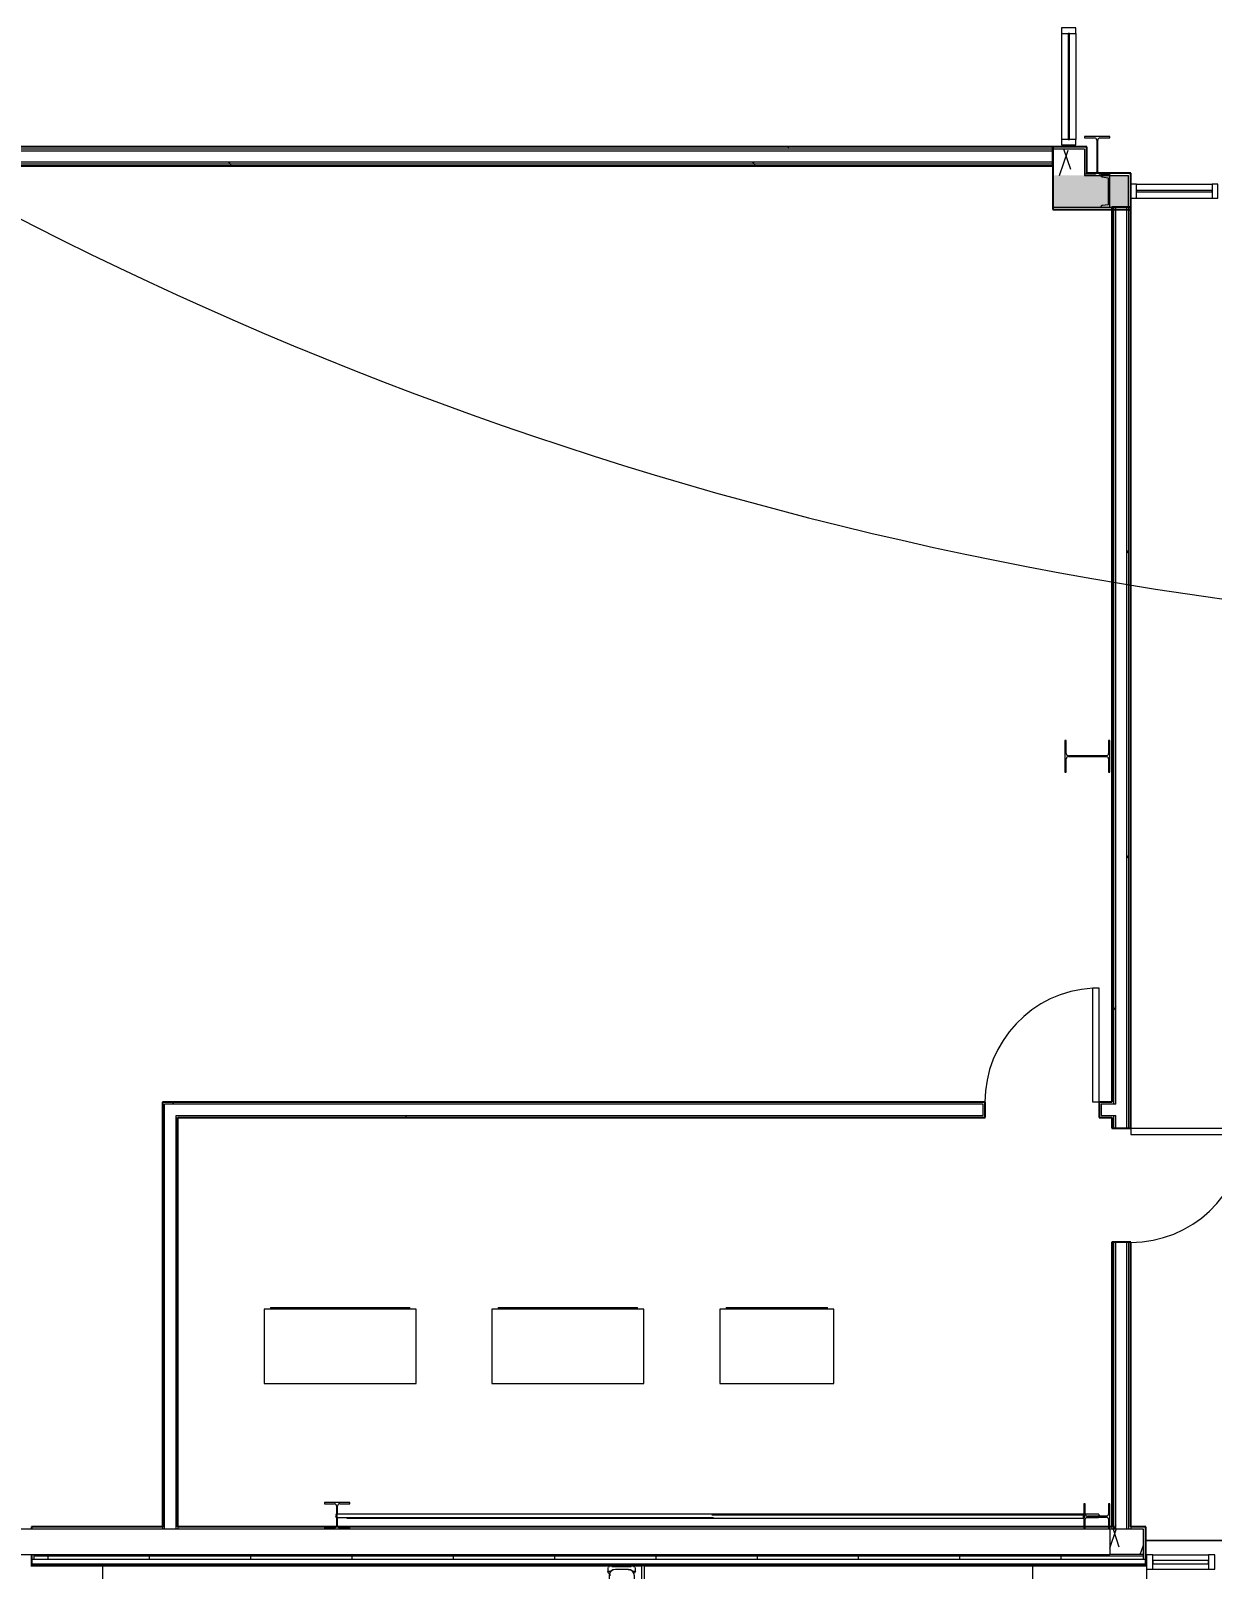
# Model space of a CAD drawing. Header units: inches. Extents: x 20001 to 27263, y -26025 to -18997.
# Drawn here: x 22458.5 to 22831.7, y -22799.9 to -22313.9 of the extents above; entities that cross this region are included whole.
import ezdxf

# ---------------------------------------------------------------- set-up
doc = ezdxf.new("R2010")
doc.units = ezdxf.units.IN
doc.header["$MEASUREMENT"] = 0
for name, color, linetype, lineweight in [('A-ANNO-DIMS', 211, 'Continuous', 9), ('A-ANNO-DIMS-256', 211, 'Continuous', 9), ('A-DOOR', 31, 'Continuous', 13), ('A-FLOR', 192, 'Continuous', 13), ('A-GLAZ-CURT', 52, 'Continuous', 13), ('A-GLAZ-CWMG', 51, 'Continuous', 13), ('A-SITE-SWLK', 140, 'Continuous', 13), ('A-WALL', 113, 'Continuous', 13), ('A-WALL-PATT', 111, 'Continuous', 25), ('C-TOPO', 7, 'Continuous', 13), ('E-ELEC-EQPM', 71, 'Continuous', 13), ('G-ANNO-TEXT', 231, 'Continuous', 9), ('I-WALL', 2, 'Continuous', 13), ('L-SITE-WALL', 31, 'Continuous', 13), ('P-SANR-FIXT', 6, 'Continuous', 13), ('S-BEAM', 12, 'Continuous', 13), ('S-COLS', 52, 'Continuous', 13)]:
    doc.layers.add(name, color=color, linetype=linetype, lineweight=lineweight)
doc.styles.add('Arial_B', font='arialbd.ttf', dxfattribs={"height": 24.354149})
doc.dimstyles.new('OD_Dimension_-_1_4__Tol__1', dxfattribs={"dimscale": 12, "dimtxt": 24, "dimasz": 2.666667, "dimexe": 2, "dimexo": 1.333333, "dimgap": 1.333333, "dimtad": 1, "dimrnd": 0.25, "dimzin": 1, "dimdsep": 46, "dimlunit": 4, "dimtxsty": 'Arial_B', "dimblk1": 'OBLIQUE', "dimblk2": 'OBLIQUE', "dimsah": 1, "dimcen": 0.09, "dimdle": 2, "dimazin": 0, "dimtfac": 1, "dimtdec": 4, "dimtix": 1, "dimtmove": 0, "dimatfit": 3, "dimfxl": 1, "dimtvp": 1, "dimtfill": 1, "dimfrac": 2, "dimtolj": 1, "dimtzin": 0, "dimlwd": 13, "dimlwe": 13, "dimarcsym": 2})
pattern_1 = [(45, (0, 0), (-25.342707, 25.342707), []), (45, (0, 38.4), (-25.342707, 25.342707), [])]
pattern_2 = [(161.57, (1.28, 1.28), (-10.24040374, -0.00056827), [0, -72.858, 8.09, 0]), (18.43, (-1.28, 1.28), (-10.24040374, 0.00056827), [0, -72.858, 8.09, 0]), (108.43, (1.28, 1.28), (5.1184649, -25.6019259), [24.282, -56.666]), (71.57, (-1.28, 1.28), (5.1184649, 25.6019259), [24.282, -56.666])]
pattern_3 = [(0, (0, 0), (81.92, 20.48), [3.379, -58.061, 3.379, -58.061, -327.68]), (0, (0, 0), (81.92, 20.48), [-122.88, 3.379, -119.501, 3.379, -58.061, -143.36]), (0, (0, 0), (81.92, 20.48), [-307.2, 3.379, -37.581, 3.379, -99.021]), (120, (30.72, 10.24), (-58.6962, 60.704801), [3.379, -58.061, 3.379, -58.061, -327.68]), (120, (30.72, 10.24), (-58.6962, 60.704801), [-122.88, 3.379, -119.501, 3.379, -58.061, -143.36]), (120, (30.72, 10.24), (-58.6962, 60.704801), [-307.2, 3.379, -37.581, 3.379, -99.021]), (240, (40.96, 51.2), (-23.2238, -81.184801), [3.379, -58.061, 3.379, -58.061, -327.68]), (240, (40.96, 51.2), (-23.2238, -81.184801), [-122.88, 3.379, -119.501, 3.379, -58.061, -143.36]), (240, (40.96, 51.2), (-23.2238, -81.184801), [-307.2, 3.379, -37.581, 3.379, -99.021])]

# ---------------------------------------------------------------- blocks, each defined once
blk = doc.blocks.new('Struct_Xcel_Sports Complex_rvt-1-Site Plan - Phase 1')
at = {"layer": 'A-FLOR', "color": 7}
blk.add_line((22941.27, -22790.8), (22810.7, -22790.8), dxfattribs=at)
at = {"layer": 'L-SITE-WALL', "color": 7}
for p, q in [((22810.7, -22790.8), (22941.27, -22790.8)), ((22651.42, -22798.8), (22458.52, -22798.8)), ((22810.95, -22798.8), (22652.37, -22798.8))]:
    blk.add_line(p, q, dxfattribs=at)
blk = doc.blocks.new('Girt_C - 8_D-1405489-Site Plan - Phase 1')
at = {"layer": 'S-BEAM'}
for p, q in [((22799.39, -22787.3), (22318.39, -22787.3)), ((22318.39, -22787.49), (22318.39, -22787.3)), ((22318.39, -22795.12), (22318.39, -22787.49)), ((22799.39, -22787.3), (22799.39, -22787.49)), ((22799.39, -22787.49), (22799.39, -22795.12)), ((22318.39, -22795.3), (22318.39, -22795.12)), ((22318.39, -22795.3), (22799.39, -22795.3)), ((22799.39, -22795.12), (22799.39, -22795.3))]:
    blk.add_line(p, q, dxfattribs=at)
blk = doc.blocks.new('System Panel - INSULATED LOW-E GLAZING _SEE ELEVATIONS FOR U-FACTOR_ SHGC_ _ LT_-1769663-Site Plan - Phase 1')
at = {"layer": 'A-GLAZ-CURT', "lineweight": 9}
for p, q in [((8.81, -0.25), (-8.81, -0.25)), ((-8.81, -0.25), (-8.81, -1.25)), ((-8.81, -1.25), (8.81, -1.25)), ((8.81, -1.25), (8.81, -0.25))]:
    blk.add_line(p, q, dxfattribs=at)
at = {"layer": 'A-GLAZ-CURT'}
for p, q in [((-8.81, -1.25), (-8.81, -0.25)), ((8.81, -0.25), (-8.81, -0.25)), ((-8.81, -1.25), (8.81, -1.25)), ((8.81, -0.25), (8.81, -1.25))]:
    blk.add_line(p, q, dxfattribs=at)
blk = doc.blocks.new('Rectangular Mullion - Exterior 2_ x 4_5_-1769661-Site Plan - Phase 1')
at = {"layer": 'A-GLAZ-CWMG'}
for p, q in [((22812.95, -22795.43), (22830.58, -22795.43)), ((22812.95, -22799.93), (22830.58, -22799.93))]:
    blk.add_line(p, q, dxfattribs=at)
blk = doc.blocks.new('Rectangular Mullion - Exterior 2_ x 4_5_-1142379-Site Plan - Phase 1')
at = {"layer": 'A-GLAZ-CWMG'}
for p, q in [((-2, 3), (0, 3)), ((-2, -1.5), (-2, 3)), ((0, 3), (0, -1.5)), ((0, -1.5), (-2, -1.5))]:
    blk.add_line(p, q, dxfattribs=at)
blk = doc.blocks.new('Rectangular Mullion - Exterior 2_ x 4_5_-827464-Site Plan - Phase 1')
at = {"layer": 'A-GLAZ-CWMG'}
for p, q in [((-1, 3), (1, 3)), ((-1, -1.5), (-1, 3)), ((1, 3), (1, -1.5)), ((1, -1.5), (-1, -1.5))]:
    blk.add_line(p, q, dxfattribs=at)
blk = doc.blocks.new('System Panel - Interior Glazing-1972891-Site Plan - Phase 1')
at = {"layer": 'A-GLAZ-CURT', "lineweight": 9}
for p, q in [((11.97, -0.56), (-11.97, -0.56)), ((-11.97, -0.56), (-11.97, -0.94)), ((-11.97, -0.94), (11.97, -0.94)), ((11.97, -0.94), (11.97, -0.56))]:
    blk.add_line(p, q, dxfattribs=at)
blk = doc.blocks.new('Rectangular Mullion - Interior 1_75_ x 4_5_-1972890-Site Plan - Phase 1')
at = {"layer": 'A-GLAZ-CWMG'}
for p, q in [((22807.77, -22362.3), (22831.7, -22362.3)), ((22807.77, -22366.8), (22831.7, -22366.8))]:
    blk.add_line(p, q, dxfattribs=at)
blk = doc.blocks.new('Rectangular Mullion - Interior 1_75_ x 4_5_-1220297-Site Plan - Phase 1')
at = {"layer": 'A-GLAZ-CWMG'}
for p, q in [((-1.75, 3), (0, 3)), ((-1.75, -1.5), (-1.75, 3)), ((0, 3), (0, -1.5)), ((0, -1.5), (-1.75, -1.5))]:
    blk.add_line(p, q, dxfattribs=at)
blk = doc.blocks.new('Rectangular Mullion - Interior 1_75_ x 4_5_-1220290-Site Plan - Phase 1')
at = {"layer": 'A-GLAZ-CWMG'}
for p, q in [((-0.875, 3), (0.875, 3)), ((-0.875, -1.5), (-0.875, 3)), ((0.875, 3), (0.875, -1.5)), ((0.875, -1.5), (-0.875, -1.5))]:
    blk.add_line(p, q, dxfattribs=at)
blk = doc.blocks.new('System Panel - Interior Glazing-1220302-Site Plan - Phase 1')
at = {"layer": 'A-GLAZ-CURT', "lineweight": 9}
for p, q in [((16.71875, -0.5625), (-16.71875, -0.5625)), ((-16.71875, -0.5625), (-16.71875, -0.9375)), ((-16.71875, -0.9375), (16.71875, -0.9375)), ((16.71875, -0.9375), (16.71875, -0.5625))]:
    blk.add_line(p, q, dxfattribs=at)
blk = doc.blocks.new('Rectangular Mullion - Interior 1_75_ x 4_5_-1305250-Site Plan - Phase 1')
at = {"layer": 'A-GLAZ-CWMG'}
for p, q in [((22784.14, -22314.74), (22784.14, -22348.18)), ((22788.64, -22314.74), (22788.64, -22348.18))]:
    blk.add_line(p, q, dxfattribs=at)
blk = doc.blocks.new('Rectangular Mullion - Interior 1_75_ x 4_5_-1220298-Site Plan - Phase 1')
at = {"layer": 'A-GLAZ-CWMG'}
for p, q in [((0, 3), (-1.75, 3)), ((-1.75, 3), (-1.75, -1.5)), ((0, -1.5), (0, 3)), ((-1.75, -1.5), (0, -1.5))]:
    blk.add_line(p, q, dxfattribs=at)
blk = doc.blocks.new('Round Bar - 1_-1778723-Site Plan - Phase 1')
at = {"layer": 'S-BEAM'}
for p, q in [((22791.14, -22782.55), (22555.06, -22782.55)), ((22555.06, -22783.55), (22674.18, -22783.55)), ((22795.82, -22782.55), (22791.61, -22782.55)), ((22792.01, -22783.55), (22795.82, -22783.55))]:
    blk.add_line(p, q, dxfattribs=at)
for centre, start_param, end_param in [((22555.06, -22783.05), 0, 3.141593), ((22555.06, -22783.05), 3.141593, 6.283185), ((22795.82, -22783.05), 4.712389, 6.283185), ((22795.82, -22783.05), 3.141593, 3.707225)]:
    blk.add_ellipse(centre, major_axis=(0, 0.5), ratio=0.535131, start_param=start_param, end_param=end_param, dxfattribs=at)
blk = doc.blocks.new('Round Bar - 1_-1778817-Site Plan - Phase 1')
at = {"layer": 'S-BEAM'}
for p, q in [((22558.4, -22783.8), (22791.18, -22783.8)), ((22791.18, -22782.8), (22673.67, -22782.8))]:
    blk.add_line(p, q, dxfattribs=at)
for start_param, end_param in [(0, 3.141593), (3.141593, 6.283185)]:
    blk.add_ellipse((22791.18, -22783.3), major_axis=(0, 0.5), ratio=0.56248, start_param=start_param, end_param=end_param, dxfattribs=at)
blk = doc.blocks.new('Transformer Switchboard - 24_deep x 48_ wide x 90_H-1281217-Site Plan - Phase 1')
at = {"layer": 'E-ELEC-EQPM'}
for p, q in [((24, 0), (-24, 0)), ((-24, 0), (-24, -23.5)), ((24, -23.5), (24, 0)), ((-24, -23.5), (24, -23.5)), ((-22, -23.5), (-22, -24)), ((22, -24), (-22, -24)), ((22, -24), (22, -23.5))]:
    blk.add_line(p, q, dxfattribs=at)
blk = doc.blocks.new('Transformer Switchboard - 24_deep x 36_ wide x 90_H-1281523-Site Plan - Phase 1')
at = {"layer": 'E-ELEC-EQPM'}
for p, q in [((18, 0), (-18, 0)), ((-18, 0), (-18, -23.5)), ((18, -23.5), (18, 0)), ((-18, -23.5), (18, -23.5)), ((-16, -23.5), (-16, -24)), ((16, -24), (-16, -24)), ((16, -24), (16, -23.5))]:
    blk.add_line(p, q, dxfattribs=at)
blk = doc.blocks.new('Single-Flush - 36_ x 84_-1318898-Site Plan - Phase 1')
at = {"layer": 'A-DOOR'}
for p, q in [((16, 2.44), (16, 38.45)), ((18, 38.45), (16, 38.45)), ((18, 2.44), (18, 38.45)), ((18, 2.44), (16, 2.44))]:
    blk.add_line(p, q, dxfattribs=at)
at = {"layer": 'A-DOOR', "lineweight": 9}
blk.add_arc((18, 2.44), 36.07, 93.1789, 180, dxfattribs=at)
blk = doc.blocks.new('gas_meter-250_cfh_2214 - gas_meter-250_cfh_2214-1353211-Site Plan - Phase 1')
at = {"layer": 'P-SANR-FIXT'}
for p, q in [((6.26, 5.12), (6.26, 0.61)), ((7.26, 0.61), (7.26, 5.12)), ((-2.99, 0.37), (-9.24, 0.37)), ((-4.4, 4.34), (-4.4, 3.16)), ((-4.4, 3.16), (-4.06, 3.16)), ((-3.79, 4.61), (-4.13, 4.61)), ((-4.06, 3.16), (-3.31, 3.16)), ((-3.96, 1.77), (-3.96, 0.36)), ((-3.96, 1.77), (-3.96, 0.36)), ((-3.75, 2.97), (-3.75, 2.59)), ((-3.75, 2.18), (-3.75, 1.77)), ((-3.68, 2.18), (-3.75, 2.18)), ((3.06, 4.61), (-3.06, 4.61)), ((2.04, 3.77), (-1.96, 3.77)), ((2.04, 3.77), (-1.96, 3.77)), ((3.33, 3.16), (4.06, 3.16)), ((6.15, 0.5), (3.51, 0.5)), ((3.75, 2.62), (3.75, 2.97)), ((4.13, 4.61), (3.79, 4.61)), ((4.4, 3.16), (3.97, 2.46)), ((4.04, 0.48), (4.04, 1.77)), ((4.04, 0.48), (4.04, 1.77)), ((4.06, 3.16), (4.4, 3.16)), ((4.4, 3.16), (4.4, 4.34)), ((-9.94, 0), (-10.24, 0)), ((-9.24, 0), (-9.47, 0)), ((-9.24, -0.38), (-2.99, -0.38)), ((-4.4, -3.34), (-4.33, -3.13)), ((-4.4, -3.34), (-4.4, -4.57)), ((-4.06, -3.34), (-4.4, -3.34)), ((-4.28, -4.69), (-3.94, -4.69)), ((-3.31, -3.34), (-4.06, -3.34)), ((-3.96, -0.36), (-3.96, -1.98)), ((-3.96, -0.36), (-3.96, -1.98)), ((-3.75, -1.98), (-3.75, -2.1)), ((-3.75, -2.66), (-3.75, -3.07)), ((-3.75, -3.07), (-3.62, -3.07)), ((-3.62, -3.07), (-3.75, -3.07)), ((-3.06, -4.69), (3.06, -4.69)), ((-2.65, 0), (-2.99, 0)), ((-2.49, -3.98), (-2.72, -3.75)), ((-1.97, -3.98), (-2.49, -3.98)), ((-2.49, -3.98), (-1.97, -3.98)), ((-2.47, -3.75), (-1.97, -3.75)), ((-2.24, 0), (-2.4, 0)), ((2.03, -3.98), (-1.97, -3.98)), ((-1.96, -3.98), (2.04, -3.98)), ((-1.96, -3.98), (2.04, -3.98)), ((2.03, -3.98), (2.55, -3.98)), ((2.55, -3.98), (2.03, -3.98)), ((2.04, -3.75), (2.22, -3.75)), ((2.78, -3.75), (2.55, -3.98)), ((2.76, 0), (2.84, 0)), ((3.25, 0), (3.51, 0)), ((4.06, -3.34), (3.37, -3.34)), ((3.51, -0.5), (6.15, -0.5)), ((3.62, -3.07), (3.75, -3.07)), ((3.75, -3.07), (3.62, -3.07)), ((3.75, -2.59), (3.75, -2.44)), ((3.75, -3.07), (3.75, -2.85)), ((3.94, -4.69), (4.28, -4.69)), ((4.04, -1.98), (4.04, -0.47)), ((4.04, -1.98), (4.04, -0.47)), ((4.4, -3.34), (4.06, -3.34)), ((4.4, -4.57), (4.4, -3.34))]:
    blk.add_line(p, q, dxfattribs=at)
at = {"layer": 'P-SANR-FIXT', "flags": 128}
for points in [[(-9.24, 0.37), (-9.89, 0.37), (-10.22, 0.37), (-10.24, 0.37)], [(-3.88, 2.47), (-4.12, 2.61), (-4.4, 3.16)], [(-1.96, 3.77), (-2.92, 3.52), (-3.64, 2.85), (-3.95, 1.9), (-3.96, 1.77)], [(-2.24, 0.37), (-2.47, 0.37), (-2.99, 0.37)], [(4.04, 1.77), (3.8, 2.73), (3.12, 3.46), (2.18, 3.77), (2.04, 3.77)], [(3.51, 0.5), (2.97, 0.5), (2.76, 0.5)], [(6.26, 0.61), (6.21, 0.52), (6.15, 0.5)], [(6.15, -0.5), (6.85, -0.26), (7.24, 0.36), (7.26, 0.61)], [(-10.24, -0.38), (-10, -0.38), (-9.39, -0.38), (-9.24, -0.38)], [(-4.31, -3.08), (-4.16, -2.65), (-4, -2.56)], [(-3.96, -1.98), (-3.71, -2.94), (-3.03, -3.67), (-2.09, -3.98), (-1.96, -3.98)], [(-2.99, -0.38), (-2.44, -0.38), (-2.24, -0.38)], [(2.04, -3.98), (3.01, -3.73), (3.73, -3.06), (4.04, -2.11), (4.04, -1.98)], [(2.76, -0.5), (3, -0.5), (3.51, -0.5)], [(3.75, -2.41), (4.11, -2.6), (4.4, -3.27), (4.4, -3.34)]]:
    blk.add_lwpolyline(points, dxfattribs=at)
at = {"layer": 'P-SANR-FIXT'}
for centre, radius, start, end in [((-1.96, 1.77), 2, 90, 180), ((-1.96, 1.77), 1.84, 165, 180), ((2.04, 1.77), 2, 360, 90), ((2.04, 1.77), 1.84, 75, 90), ((-1.96, -1.98), 2, 180, 270), ((-1.96, -1.98), 1.84, 255, 270), ((2.04, -1.98), 2, 270, 360), ((2.04, -1.98), 1.84, 345, 0)]:
    blk.add_arc(centre, radius, start, end, dxfattribs=at)
blk = doc.blocks.new('Single-Flush - 36_ x 84_-1972644-Site Plan - Phase 1')
at = {"layer": 'A-DOOR'}
for p, q in [((16, -3), (16, -39.01)), ((18, -3), (16, -3)), ((18, -3), (18, -39.01)), ((18, -39.01), (16, -39.01))]:
    blk.add_line(p, q, dxfattribs=at)
at = {"layer": 'A-DOOR', "lineweight": 9}
blk.add_arc((18, -3), 36.07, 180, 266.8211, dxfattribs=at)
blk = doc.blocks.new('DIMBLOCK70-Site Plan - Phase 1')
at = {"layer": 'A-ANNO-DIMS-256', "lineweight": 13}
for p, q in [((22058.14, -22806.8), (22058.14, -22889.77)), ((22058.14, -22865.77), (22058.14, -22806.8)), ((22883.02, -22859.15), (22883.02, -22889.77)), ((22883.02, -22865.77), (22883.02, -22859.15)), ((22058.14, -22865.77), (22883.02, -22865.77))]:
    blk.add_line(p, q, dxfattribs=at)
at = {"layer": 'A-ANNO-DIMS-256', "lineweight": 50}
for p, q in [((22058.14, -22865.77), (22074.14, -22849.77)), ((22883.02, -22865.77), (22899.02, -22849.77)), ((22058.14, -22865.77), (22042.14, -22881.77)), ((22883.02, -22865.77), (22867.02, -22881.77))]:
    blk.add_line(p, q, dxfattribs=at)
at = {"layer": 'A-ANNO-DIMS-256', "color": 0, "lineweight": 13, "insert": (22389.24, -22818.56), "char_height": 24.3541, "width": 195.2, "attachment_point": 1, "line_spacing_factor": 0.938532, "style": 'Arial_B', "bg_fill": 3, "box_fill_scale": 1.25, "bg_fill_color": 0, "bg_fill_transparency": 0}
blk.add_mtext('68\' - 8 3/4"', dxfattribs=at)
blk = doc.blocks.new('_Oblique')
at = {"color": 0, "linetype": 'ByBlock', "lineweight": -2}
blk.add_line((-0.5, -0.5), (0.5, 0.5), dxfattribs=at)

msp = doc.modelspace()

# ---------------------------------------------------------------- hatches: boundary and pattern name
at = {"layer": 'A-WALL-PATT', "lineweight": 9}
h = msp.add_hatch(dxfattribs=at)
h.set_pattern_fill('FP_10', color=256, style=0, pattern_type=2)
h.set_pattern_definition(pattern_2)
h.paths.add_polyline_path([(22781.38923, -22359.55281), (22791.38923, -22359.55281), (22791.38923, -22351.30281), (22781.38923, -22351.30281), (22781.38923, -22358.80281)], flags=0)
h.paths.add_polyline_path([(22781.38923, -22275.80281), (22791.38923, -22275.80281), (22791.28085, -22273.16281), (22781.39023, -22273.16281), (22781.38923, -22273.16281)], flags=0)
h = msp.add_hatch(dxfattribs=at)
h.set_pattern_fill('FP_9', color=256, style=0, pattern_type=2)
h.set_pattern_definition(pattern_3)
h.paths.add_polyline_path([(22781.38923, -22351.17781), (22781.38923, -22350.55281), (22069.64023, -22350.55281), (22069.64023, -22351.17781), (22779.27842, -22351.17781)], flags=0)
h = msp.add_hatch(dxfattribs=at)
h.set_pattern_fill('FP_9', color=256, style=0, pattern_type=2)
h.set_pattern_definition(pattern_3)
h.paths.add_polyline_path([(22781.38923, -22351.80281), (22781.38923, -22351.17781), (22069.64023, -22351.17781), (22069.64023, -22351.80281), (22779.27842, -22351.80281)], flags=0)
h = msp.add_hatch(dxfattribs=at)
h.set_pattern_fill('FP_9', color=256, style=0, pattern_type=2)
h.set_pattern_definition(pattern_3)
h.paths.add_polyline_path([(22779.27842, -22355.92781), (22781.38923, -22355.92781), (22781.38923, -22355.30281), (22069.64023, -22355.30281), (22069.64023, -22355.92781), (22752.55575, -22355.92781)], flags=0)
h = msp.add_hatch(dxfattribs=at)
h.set_pattern_fill('FP_9', color=256, style=0, pattern_type=2)
h.set_pattern_definition(pattern_3)
h.paths.add_polyline_path([(22781.38923, -22356.55281), (22781.38923, -22355.92781), (22069.64023, -22355.92781), (22069.64023, -22356.55281), (22779.27842, -22356.55281)], flags=0)
h = msp.add_hatch(dxfattribs=at)
h.set_pattern_fill('FP_10', color=256, style=0, pattern_type=2)
h.set_pattern_definition(pattern_2)
h.paths.add_polyline_path([(25738.76523, -22369.55281), (25738.76523, -22359.55281), (25737.12523, -22359.66219), (25737.12523, -22369.55281)], flags=0)
h.paths.add_polyline_path([(25565.15523, -22369.55281), (25565.15523, -22359.55281), (25563.51523, -22359.66219), (25563.51523, -22369.55281)], flags=0)
h.paths.add_polyline_path([(25479.87523, -22369.55281), (25481.51523, -22369.44344), (25481.51523, -22359.55281), (25479.87523, -22359.66219), (25479.87523, -22369.52769)], flags=0)
h.paths.add_polyline_path([(25163.15523, -22369.55281), (25163.15523, -22359.55281), (25161.51523, -22359.66219), (25161.51523, -22369.55281)], flags=0)
h.paths.add_polyline_path([(25118.01523, -22369.55281), (25118.01523, -22359.55281), (25116.37523, -22359.66219), (25116.37523, -22369.55281)], flags=0)
h.paths.add_polyline_path([(24921.90523, -22369.55281), (24921.90523, -22359.55281), (24920.26523, -22359.66219), (24920.26523, -22369.55281)], flags=0)
h.paths.add_polyline_path([(24840.50023, -22369.55281), (24842.14023, -22369.44344), (24842.14023, -22359.55281), (24840.50023, -22359.66219), (24840.50023, -22369.52769)], flags=0)
h.paths.add_polyline_path([(24632.40523, -22369.55281), (24632.40523, -22359.55281), (24630.76523, -22359.66219), (24630.76523, -22369.55281)], flags=0)
h.paths.add_polyline_path([(22805.26523, -22369.55281), (22805.26523, -22359.55281), (22781.38923, -22359.55281), (22781.38923, -22369.55281)], flags=0)
h = msp.add_hatch(dxfattribs=at)
h.set_pattern_fill('FP_9', color=256, style=0, pattern_type=2)
h.set_pattern_definition(pattern_3)
h.paths.add_polyline_path([(22800.64023, -22787.30281), (22800.64023, -22696.58406), (22800.01523, -22696.58406), (22800.01523, -22787.30281)], flags=0)
h.paths.add_polyline_path([(22800.64023, -22660.58406), (22800.64023, -22656.61531), (22800.01523, -22656.61531), (22800.01523, -22660.58406)], flags=0)
h.paths.add_polyline_path([(22800.01523, -22652.99031), (22800.64023, -22652.99031), (22800.64023, -22369.55281), (22800.01523, -22369.55281), (22800.01523, -22652.36531)], flags=0)
h = msp.add_hatch(dxfattribs=at)
h.set_pattern_fill('FP_9', color=256, style=0, pattern_type=2)
h.set_pattern_definition(pattern_3)
h.paths.add_polyline_path([(22800.64023, -22787.30281), (22801.26523, -22787.30281), (22801.26523, -22696.58406), (22800.64023, -22696.58406), (22800.64023, -22786.55281)], flags=0)
h.paths.add_polyline_path([(22801.26523, -22660.58406), (22801.26523, -22656.61531), (22800.64023, -22656.61531), (22800.64023, -22660.58406)], flags=0)
h.paths.add_polyline_path([(22801.26523, -22652.99031), (22801.26523, -22369.55281), (22800.64023, -22369.55281), (22800.64023, -22652.99031)], flags=0)
h = msp.add_hatch(dxfattribs=at)
h.set_pattern_fill('FP_9', color=256, style=0, pattern_type=2)
h.set_pattern_definition(pattern_3)
h.paths.add_polyline_path([(22805.39023, -22787.30281), (22805.39023, -22696.58406), (22804.76523, -22696.58406), (22804.76523, -22787.30281)], flags=0)
h.paths.add_polyline_path([(22804.76523, -22660.58406), (22805.39023, -22660.58406), (22805.39023, -22369.55281), (22804.76523, -22369.55281), (22804.76523, -22560.8021)], flags=0)
h = msp.add_hatch(dxfattribs=at)
h.set_pattern_fill('FP_9', color=256, style=0, pattern_type=2)
h.set_pattern_definition(pattern_3)
h.paths.add_polyline_path([(22759.32773, -22654.80281), (22759.95273, -22654.80281), (22759.95273, -22652.36531), (22500.14023, -22652.36531), (22500.14023, -22652.99031), (22759.32773, -22652.99031)], flags=0)
h.paths.add_polyline_path([(22796.57773, -22654.80281), (22796.57773, -22652.99031), (22800.01523, -22652.99031), (22800.01523, -22652.36531), (22795.95273, -22652.36531), (22795.95273, -22654.80281)], flags=0)
h = msp.add_hatch(dxfattribs=at)
h.set_pattern_fill('FP_9', color=256, style=0, pattern_type=2)
h.set_pattern_definition(pattern_3)
h.paths.add_polyline_path([(22759.95273, -22657.24031), (22759.95273, -22654.80281), (22759.32773, -22654.80281), (22759.32773, -22656.61531), (22504.39023, -22656.61531), (22504.39023, -22657.24031), (22645.66508, -22657.24031)], flags=0)
h.paths.add_polyline_path([(22795.95273, -22657.24031), (22800.01523, -22657.24031), (22800.01523, -22656.61531), (22796.57773, -22656.61531), (22796.57773, -22654.80281), (22795.95273, -22654.80281)], flags=0)
h = msp.add_hatch(dxfattribs=at)
h.set_pattern_fill('FP_9', color=256, style=0, pattern_type=2)
h.set_pattern_definition(pattern_3)
h.paths.add_polyline_path([(22505.01523, -22787.30281), (22505.01523, -22657.24031), (22504.39023, -22657.24031), (22504.39023, -22787.30281)], flags=0)
h = msp.add_hatch(dxfattribs=at)
h.set_pattern_fill('FP_10', color=256, style=0, pattern_type=2)
h.set_pattern_definition(pattern_2)
h.paths.add_polyline_path([(22314.76523, -22795.30281), (22318.39023, -22795.19344), (22318.39023, -22787.30281), (22314.76523, -22787.41219), (22314.76523, -22795.06748)], flags=0)
h.paths.add_polyline_path([(22809.95273, -22795.30281), (22809.95273, -22787.30281), (22799.39023, -22787.41219), (22799.39023, -22795.30281), (22806.00108, -22795.30281)], flags=0)
h = msp.add_hatch(dxfattribs=at)
h.set_pattern_fill('FP_12', color=256, style=0, pattern_type=2)
h.set_pattern_definition([(0, (0, 0), (40.96, 10.24), [3.379, -27.341, 3.379, -27.341, -163.84]), (0, (0, 0), (40.96, 10.24), [-61.44, 3.379, -58.061, 3.379, -27.341, -71.68]), (0, (0, 0), (40.96, 10.24), [-153.6, 3.379, -17.101, 3.379, -47.821]), (120, (15.36, 5.12), (-29.3481, 30.3524005), [3.379, -27.341, 3.379, -27.341, -163.84]), (120, (15.36, 5.12), (-29.3481, 30.3524005), [-61.44, 3.379, -58.061, 3.379, -27.341, -71.68]), (120, (15.36, 5.12), (-29.3481, 30.3524005), [-153.6, 3.379, -17.101, 3.379, -47.821]), (240, (20.48, 25.6), (-11.6119, -40.5924005), [3.379, -27.341, 3.379, -27.341, -163.84]), (240, (20.48, 25.6), (-11.6119, -40.5924005), [-61.44, 3.379, -58.061, 3.379, -27.341, -71.68]), (240, (20.48, 25.6), (-11.6119, -40.5924005), [-153.6, 3.379, -17.101, 3.379, -47.821])])
h.paths.add_polyline_path([(22618.94242, -22795.80281), (22809.95273, -22795.80281), (22809.95273, -22795.30281), (22459.51523, -22795.30281), (22459.51523, -22795.80281), (22592.21975, -22795.80281)], flags=0)
h.paths.add_polyline_path([(22314.76523, -22795.80281), (22419.32773, -22795.80281), (22419.32773, -22795.30281), (22314.76523, -22795.30281)], flags=0)
h = msp.add_hatch(dxfattribs=at)
h.set_pattern_fill('FP_13', color=256, style=0, pattern_type=2)
h.set_pattern_definition([(0, (0, 0), (0, 32), []), (90, (0, 0), (-32, 2e-15), [])])
h.paths.add_polyline_path([(22419.32773, -22796.80281), (22419.32773, -22795.80281), (22314.76523, -22795.80281), (22314.76523, -22796.80281), (22324.99308, -22796.80281)], flags=0)
h.paths.add_polyline_path([(22485.32908, -22796.80281), (22809.95273, -22796.80281), (22809.95273, -22795.80281), (22459.51523, -22795.80281), (22459.51523, -22796.80281)], flags=0)
at = {"layer": 'S-COLS', "lineweight": 9}
h = msp.add_hatch(dxfattribs=at)
h.set_pattern_fill('FP_8', color=256, style=0, pattern_type=2)
h.set_pattern_definition(pattern_1)
h.paths.add_polyline_path([(22799.39023, -22369.55281), (22799.39023, -22359.55281), (22796.50023, -22359.55281), (22796.62793, -22359.86111), (22796.93623, -22359.98881), (22798.86423, -22360.29418), (22798.86423, -22368.81145), (22796.62793, -22369.24451), (22796.50023, -22369.55281)], flags=0)
h = msp.add_hatch(dxfattribs=at)
h.set_pattern_fill('FP_8', color=256, style=0, pattern_type=2)
h.set_pattern_definition(pattern_1)
h.paths.add_polyline_path([(22799.39023, -22548.05281), (22799.39023, -22538.05281), (22798.95663, -22538.05281), (22798.95663, -22542.21687), (22798.75412, -22542.70577), (22798.26523, -22542.90828), (22786.26523, -22542.90828), (22785.77633, -22542.70577), (22785.57382, -22542.21687), (22785.57382, -22538.05281), (22785.14023, -22538.05281), (22785.14023, -22548.05281), (22785.57382, -22548.05281), (22785.57382, -22543.88875), (22785.77633, -22543.39985), (22786.26523, -22543.19734), (22798.26523, -22543.19734), (22798.75412, -22543.39985), (22798.95663, -22543.88875), (22798.95663, -22548.05281)], flags=0)
h = msp.add_hatch(dxfattribs=at)
h.set_pattern_fill('FP_8', color=256, style=0, pattern_type=2)
h.set_pattern_definition(pattern_1)
h.paths.add_polyline_path([(22798.95663, -22787.30281), (22799.39023, -22787.30281), (22799.39023, -22779.30281), (22798.95663, -22779.30281), (22798.95663, -22782.46687), (22798.75412, -22782.95577), (22798.26523, -22783.15828), (22792.26523, -22783.15828), (22791.77633, -22782.95577), (22791.57382, -22782.46687), (22791.57382, -22779.30281), (22791.14023, -22779.30281), (22791.21595, -22782.83204), (22791.37513, -22782.94926), (22791.4575, -22783.30281), (22791.37513, -22783.65636), (22791.14023, -22783.82935), (22791.14023, -22787.30281), (22791.57382, -22787.30281), (22791.57382, -22784.13875), (22791.77633, -22783.64985), (22792.26523, -22783.44734), (22798.26523, -22783.44734), (22798.75412, -22783.64985), (22798.95663, -22784.13875)], flags=0)

# ---------------------------------------------------------------- linework, layer by layer
at = {"layer": 'A-FLOR'}
for p, q in [((22651.42132, -22798.92781), (22481.21625, -22798.92781)), ((22481.21625, -22798.92781), (22481.21625, -22953.08555)), ((22775.01523, -22798.92781), (22652.3657, -22798.92781)), ((22775.01523, -22953.08555), (22775.01523, -22798.92781))]:
    msp.add_line(p, q, dxfattribs=at)
at = {"layer": 'A-SITE-SWLK'}
msp.add_line((22811.01523, -23043.08555), (22811.01523, -22799.92781), dxfattribs=at)
at = {"layer": 'A-WALL', "lineweight": 9}
for p, q in [((22069.64023, -22351.17781), (22781.38923, -22351.17781)), ((22069.64023, -22351.80281), (22781.38923, -22351.80281)), ((22791.38923, -22351.30281), (22781.38923, -22351.30281)), ((22791.38923, -22351.30281), (22791.38923, -22359.55281)), ((22069.64023, -22355.30281), (22781.38923, -22355.30281)), ((22069.64023, -22355.92781), (22781.38923, -22355.92781)), ((22791.38923, -22359.55281), (22805.26523, -22359.55281)), ((22805.26523, -22369.55281), (22805.26523, -22359.55281)), ((22781.38923, -22369.55281), (22805.26523, -22369.55281)), ((22800.64023, -22652.99031), (22800.64023, -22369.55281)), ((22801.26523, -22652.99031), (22801.26523, -22369.55281)), ((22804.76523, -22660.58406), (22804.76523, -22369.55281)), ((22805.39023, -22660.58406), (22805.39023, -22369.55281)), ((22759.32773, -22652.99031), (22500.76523, -22652.99031)), ((22500.76523, -22787.30281), (22500.76523, -22652.99031)), ((22759.32773, -22656.61531), (22759.32773, -22652.99031)), ((22796.57773, -22652.99031), (22796.57773, -22656.61531)), ((22801.26523, -22652.99031), (22796.57773, -22652.99031)), ((22504.39023, -22656.61531), (22759.32773, -22656.61531)), ((22504.39023, -22787.30281), (22504.39023, -22656.61531)), ((22796.57773, -22656.61531), (22801.26523, -22656.61531)), ((22800.64023, -22660.58406), (22800.64023, -22656.61531)), ((22801.26523, -22660.58406), (22801.26523, -22656.61531)), ((22800.64023, -22787.30281), (22800.64023, -22696.58406)), ((22801.26523, -22787.30281), (22801.26523, -22696.58406)), ((22804.76523, -22787.30281), (22804.76523, -22696.58406)), ((22805.39023, -22787.30281), (22805.39023, -22696.58406)), ((22500.14023, -22786.55281), (22500.14023, -22787.30281)), ((22505.01523, -22786.55281), (22505.01523, -22787.30281)), ((22800.01523, -22786.55281), (22800.01523, -22787.30281)), ((22806.01523, -22786.55281), (22806.01523, -22787.30281)), ((22809.95273, -22787.30281), (22799.39023, -22787.30281)), ((22809.95273, -22796.80281), (22809.95273, -22787.30281)), ((22459.51523, -22795.25755), (22459.51523, -22796.80281)), ((22809.95273, -22795.80281), (22459.51523, -22795.80281)), ((22809.95273, -22795.30281), (22799.39023, -22795.30281)), ((22810.70273, -22796.80281), (22458.76523, -22796.80281)), ((22810.70273, -22798.30281), (22458.76523, -22798.30281))]:
    msp.add_line(p, q, dxfattribs=at)
at = {"layer": 'A-WALL', "lineweight": 25}
for p, q in [((22500.14023, -22786.55281), (22458.76523, -22786.55281)), ((22458.76523, -22786.55281), (22458.76523, -22787.30281)), ((22800.01523, -22786.55281), (22505.01523, -22786.55281)), ((22810.70273, -22786.55281), (22806.01523, -22786.55281)), ((22810.70273, -22798.61531), (22810.70273, -22786.55281)), ((22458.76523, -22795.25766), (22458.76523, -22798.61531)), ((22458.76523, -22798.61531), (22810.70273, -22798.61531))]:
    msp.add_line(p, q, dxfattribs=at)
at = {"layer": 'C-TOPO'}
msp.add_line((22941.26523, -22790.80225), (22810.70273, -22790.80225), dxfattribs=at)
at = {"layer": 'G-ANNO-TEXT', "color": 137}
msp.add_arc((22998.60686, -21315.20416), 1189.46784, 207.38657358, 270, dxfattribs=at)
at = {"layer": 'I-WALL', "lineweight": 25}
for p, q in [((22792.13923, -22350.55281), (22069.64023, -22350.55281)), ((22781.38923, -22350.55281), (22781.38923, -22370.30281)), ((22781.38923, -22356.55281), (22781.38923, -22350.55281)), ((22792.13923, -22358.80281), (22792.13923, -22350.55281)), ((22069.64023, -22356.55281), (22781.38923, -22356.55281)), ((22806.01523, -22358.80281), (22792.13923, -22358.80281)), ((22806.01523, -22660.58406), (22806.01523, -22358.80281)), ((22781.38923, -22370.30281), (22806.01523, -22370.30281)), ((22800.01523, -22369.55281), (22800.01523, -22652.36531)), ((22806.01523, -22369.55281), (22800.01523, -22369.55281)), ((22759.95273, -22652.36531), (22500.14023, -22652.36531)), ((22500.14023, -22652.36531), (22500.14023, -22786.55281)), ((22759.95273, -22657.24031), (22759.95273, -22652.36531)), ((22800.01523, -22652.36531), (22795.95273, -22652.36531)), ((22795.95273, -22652.36531), (22795.95273, -22657.24031)), ((22505.01523, -22657.24031), (22759.95273, -22657.24031)), ((22505.01523, -22786.55281), (22505.01523, -22657.24031)), ((22795.95273, -22657.24031), (22800.01523, -22657.24031)), ((22800.01523, -22657.24031), (22800.01523, -22660.58406)), ((22800.01523, -22660.58406), (22806.01523, -22660.58406)), ((22800.01523, -22696.58406), (22800.01523, -22786.55281)), ((22806.01523, -22696.58406), (22800.01523, -22696.58406)), ((22806.01523, -22786.55281), (22806.01523, -22696.58406))]:
    msp.add_line(p, q, dxfattribs=at)
at = {"layer": 'L-SITE-WALL'}
for p, q in [((22458.51523, -22798.80281), (22651.42132, -22798.80281)), ((22652.36654, -22798.80281), (22810.95273, -22798.80281))]:
    msp.add_line(p, q, dxfattribs=at)
at = {"layer": 'S-COLS', "lineweight": 15}
for p, q in [((22799.39023, -22347.30281), (22791.39023, -22347.30281)), ((22791.39023, -22347.30281), (22791.39023, -22347.7364)), ((22791.39023, -22347.7364), (22794.55429, -22347.7364)), ((22795.24569, -22348.42781), (22795.24569, -22358.42781)), ((22795.53476, -22358.42781), (22795.53476, -22348.42781)), ((22796.22616, -22347.7364), (22799.39023, -22347.7364)), ((22799.39023, -22347.7364), (22799.39023, -22347.30281)), ((22794.55429, -22359.11922), (22791.39023, -22359.11922)), ((22791.39023, -22359.11922), (22791.39023, -22359.55281)), ((22791.39023, -22359.55281), (22799.39023, -22359.55281)), ((22799.39023, -22359.11922), (22796.22616, -22359.11922)), ((22799.39023, -22359.55281), (22796.50023, -22359.55281)), ((22796.93623, -22359.98881), (22798.86423, -22360.29418)), ((22798.86423, -22360.29418), (22798.86423, -22368.81145)), ((22799.39023, -22359.55281), (22799.39023, -22359.11922)), ((22799.39023, -22369.55281), (22799.39023, -22359.55281)), ((22796.50023, -22369.55281), (22799.39023, -22369.55281)), ((22798.86423, -22368.81145), (22796.93623, -22369.11681)), ((22785.57382, -22538.05281), (22785.14023, -22538.05281)), ((22785.14023, -22538.05281), (22785.14023, -22548.05281)), ((22785.57382, -22542.21687), (22785.57382, -22538.05281)), ((22799.39023, -22538.05281), (22798.95663, -22538.05281)), ((22798.95663, -22538.05281), (22798.95663, -22542.21687)), ((22799.39023, -22548.05281), (22799.39023, -22538.05281)), ((22798.26523, -22542.90828), (22786.26523, -22542.90828)), ((22786.26523, -22543.19734), (22798.26523, -22543.19734)), ((22785.14023, -22548.05281), (22785.57382, -22548.05281)), ((22785.57382, -22548.05281), (22785.57382, -22543.88875)), ((22798.95663, -22543.88875), (22798.95663, -22548.05281)), ((22798.95663, -22548.05281), (22799.39023, -22548.05281)), ((22559.26523, -22778.80281), (22551.26523, -22778.80281)), ((22551.26523, -22778.80281), (22551.26523, -22779.2364)), ((22551.26523, -22779.2364), (22554.42929, -22779.2364)), ((22555.12069, -22779.92781), (22555.12069, -22782.55281)), ((22555.40976, -22782.55281), (22555.40976, -22779.92781)), ((22556.10116, -22779.2364), (22559.26523, -22779.2364)), ((22559.26523, -22779.2364), (22559.26523, -22778.80281)), ((22791.57382, -22779.30281), (22791.14023, -22779.30281)), ((22791.14023, -22779.30281), (22791.14023, -22782.80281)), ((22791.57382, -22782.46687), (22791.57382, -22779.30281)), ((22799.39023, -22779.30281), (22798.95663, -22779.30281)), ((22798.95663, -22779.30281), (22798.95663, -22782.46687)), ((22799.39023, -22787.30281), (22799.39023, -22779.30281)), ((22555.12069, -22783.55281), (22555.12069, -22786.17781)), ((22555.40976, -22786.17781), (22555.40976, -22783.55281)), ((22791.14023, -22783.80281), (22791.14023, -22787.30281)), ((22791.57382, -22787.30281), (22791.57382, -22784.13875)), ((22798.26523, -22783.15828), (22792.26523, -22783.15828)), ((22792.26523, -22783.44734), (22798.26523, -22783.44734)), ((22798.95663, -22784.13875), (22798.95663, -22787.30281)), ((22554.42929, -22786.86922), (22551.26523, -22786.86922)), ((22551.26523, -22786.86922), (22551.26523, -22787.30281)), ((22559.26523, -22786.86922), (22556.10116, -22786.86922)), ((22559.26523, -22787.30281), (22559.26523, -22786.86922))]:
    msp.add_line(p, q, dxfattribs=at)
for centre, radius, start, end in [((22794.55429, -22348.42781), 0.69141, 0, 90), ((22796.22616, -22348.42781), 0.69141, 90, 180), ((22794.55429, -22358.42781), 0.69141, 270, 0), ((22796.22616, -22358.42781), 0.69141, 180, 270), ((22796.93623, -22359.55281), 0.436, 180, 270), ((22796.93623, -22369.55281), 0.436, 90, 180), ((22786.26523, -22542.21687), 0.69141, 180, 270), ((22786.26523, -22543.88875), 0.69141, 90, 180), ((22798.26523, -22542.21687), 0.69141, 270, 0), ((22798.26523, -22543.88875), 0.69141, 0, 90), ((22554.42929, -22779.92781), 0.69141, 0, 90), ((22556.10116, -22779.92781), 0.69141, 90, 180), ((22554.42929, -22786.17781), 0.69141, 270, 0), ((22556.10116, -22786.17781), 0.69141, 180, 270), ((22792.26523, -22782.46687), 0.69141, 180, 270), ((22792.26523, -22784.13875), 0.69141, 90, 180), ((22798.26523, -22782.46687), 0.69141, 270, 0), ((22798.26523, -22784.13875), 0.69141, 0, 90)]:
    msp.add_arc(centre, radius, start, end, dxfattribs=at)

# ---------------------------------------------------------------- block references
at = {"layer": 'A-DOOR'}
msp.add_blockref('Single-Flush - 36_ x 84_-1318898-Site Plan - Phase 1', (22777.95273, -22654.80281), dxfattribs=at)
at = {"layer": 'A-DOOR', "rotation": 89.99999999999206}
msp.add_blockref('Single-Flush - 36_ x 84_-1972644-Site Plan - Phase 1', (22803.01523, -22678.58406), dxfattribs=at)
at = {"layer": 'A-GLAZ-CURT'}
for name, p, rotation in [('System Panel - Interior Glazing-1220302-Site Plan - Phase 1', (22785.63923, -22331.45906), 90), ('System Panel - Interior Glazing-1972891-Site Plan - Phase 1', (22819.73398, -22365.30281), 180), ('System Panel - INSULATED LOW-E GLAZING _SEE ELEVATIONS FOR U-FACTOR_ SHGC_ _ LT_-1769663-Site Plan - Phase 1', (22821.76523, -22798.42781), 180)]:
    msp.add_blockref(name, p, dxfattribs=dict(at, rotation=rotation))
at = {"layer": 'A-GLAZ-CWMG', "extrusion": (0, 0, -1), "rotation": 90}
msp.add_blockref('Rectangular Mullion - Interior 1_75_ x 4_5_-1220290-Site Plan - Phase 1', (-22785.63923, -22313.86531), dxfattribs=at)
at = {"layer": 'A-GLAZ-CWMG'}
for name in ['Rectangular Mullion - Interior 1_75_ x 4_5_-1305250-Site Plan - Phase 1', 'Rectangular Mullion - Interior 1_75_ x 4_5_-1972890-Site Plan - Phase 1', 'Rectangular Mullion - Exterior 2_ x 4_5_-1769661-Site Plan - Phase 1']:
    msp.add_blockref(name, (0, 0), dxfattribs=at)
at = {"layer": 'A-GLAZ-CWMG', "rotation": 270}
msp.add_blockref('Rectangular Mullion - Interior 1_75_ x 4_5_-1220298-Site Plan - Phase 1', (22785.63923, -22349.92781), dxfattribs=at)
at = {"layer": 'A-GLAZ-CWMG', "extrusion": (0, 0, -1)}
for name, p in [('Rectangular Mullion - Interior 1_75_ x 4_5_-1220297-Site Plan - Phase 1', (-22806.01523, -22365.30281)), ('Rectangular Mullion - Interior 1_75_ x 4_5_-1220290-Site Plan - Phase 1', (-22832.57773, -22365.30281)), ('Rectangular Mullion - Exterior 2_ x 4_5_-1142379-Site Plan - Phase 1', (-22810.95273, -22798.42781)), ('Rectangular Mullion - Exterior 2_ x 4_5_-827464-Site Plan - Phase 1', (-22831.57773, -22798.42781))]:
    msp.add_blockref(name, p, dxfattribs=at)
at = {"layer": 'E-ELEC-EQPM', "rotation": 180}
for name, p in [('Transformer Switchboard - 24_deep x 48_ wide x 90_H-1281217-Site Plan - Phase 1', (22556.19883, -22741.24031)), ('Transformer Switchboard - 24_deep x 48_ wide x 90_H-1281217-Site Plan - Phase 1', (22628.19883, -22741.24031)), ('Transformer Switchboard - 24_deep x 36_ wide x 90_H-1281523-Site Plan - Phase 1', (22694.19883, -22741.24031))]:
    msp.add_blockref(name, p, dxfattribs=at)
at = {"layer": 'P-SANR-FIXT'}
msp.add_blockref('gas_meter-250_cfh_2214 - gas_meter-250_cfh_2214-1353211-Site Plan - Phase 1', (22645.14023, -22803.74031), dxfattribs=at)
at = {"layer": 'S-BEAM'}
for name in ['Round Bar - 1_-1778723-Site Plan - Phase 1', 'Round Bar - 1_-1778817-Site Plan - Phase 1', 'Girt_C - 8_D-1405489-Site Plan - Phase 1']:
    msp.add_blockref(name, (0, 0), dxfattribs=at)

# ---------------------------------------------------------------- next in the draw order: dimensions: what is measured, and where the dimension line sits
at = {"layer": 'A-ANNO-DIMS', "lineweight": 13}
dim = msp.add_linear_dim(base=(22883.0152253505, -22865.7747364549), p1=(22058.1402253517, -22790.8028103972), p2=(22883.0152253505, -22843.1473194569), dimstyle='OD_Dimension_-_1_4__Tol__1', override={"dimpost": '<>', "dimfxl": 826.534157}, dxfattribs=at)
dim.commit()
dim.dimension.update_dxf_attribs({"geometry": 'DIMBLOCK70-Site Plan - Phase 1', "text_midpoint": (22470.5777253511, -22837.1740393153)})

# ---------------------------------------------------------------- next in the draw order: block references
at = {"lineweight": 5}
msp.add_blockref('Struct_Xcel_Sports Complex_rvt-1-Site Plan - Phase 1', (0, 0), dxfattribs=at)

doc.saveas('drawing.dxf')
